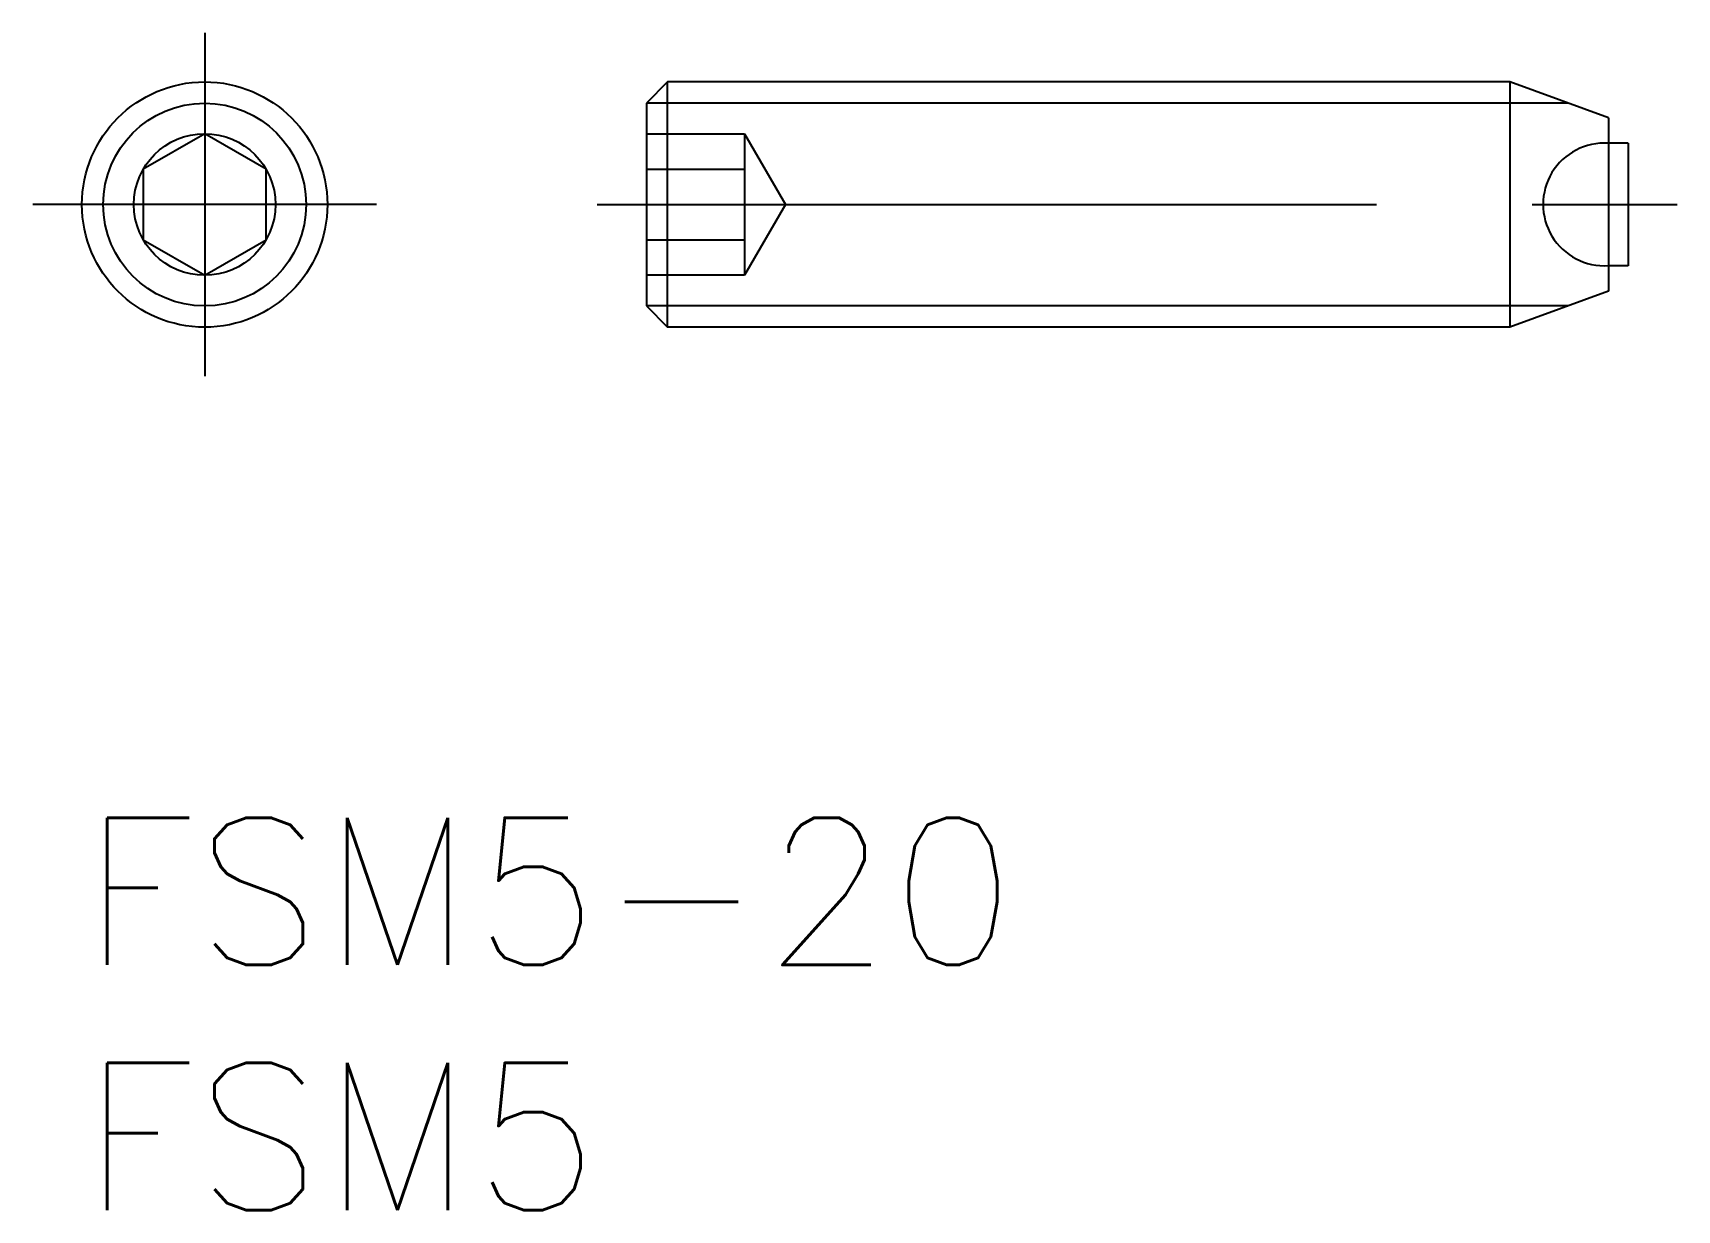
# Model space of a CAD drawing. Extents: x -1 to 32.5, y -8 to 16.
import ezdxf

# ---------------------------------------------------------------- set-up
doc = ezdxf.new("R2010")
doc.units = 0
doc.header["$LTSCALE"] = 0.5
doc.linetypes.add('CENTER', pattern=[50.8, 31.75, -6.35, 6.35, -6.35])
doc.linetypes.add('DASHED', pattern=[19.05, 12.7, -6.35])
for name, color, linetype in [('MSM_CENTER', 1, 'CENTER'), ('MSM_CONTINUOUS', 7, 'CONTINUOUS'), ('MSM_DASHED', 4, 'DASHED'), ('MSM_NARROW', 5, 'CONTINUOUS'), ('MSM_PART_NUMBER', 7, 'CONTINUOUS')]:
    doc.layers.add(name, color=color, linetype=linetype)
doc.styles.get("Standard").update_dxf_attribs({"font": 'txt.shx', "height": 3, "bigfont": 'bigfont.shx'})

# ---------------------------------------------------------------- blocks, each defined once
blk = doc.blocks.new('*U2')
at = {"layer": 'MSM_PART_NUMBER'}
blk.add_text('FSM5-20', height=3, dxfattribs=at).set_placement((0, -3))
blk = doc.blocks.new('*U3')
at = {"layer": 'MSM_PART_NUMBER'}
blk.add_text('FSM5', height=3, dxfattribs=at).set_placement((0, -8))

msp = doc.modelspace()

# ---------------------------------------------------------------- linework, layer by layer
at = {"layer": 'MSM_CENTER'}
for p, q in [((2.5, 16), (2.5, 9)), ((6, 12.5), (-1, 12.5)), ((10.498, 12.5), (32.498, 12.5))]:
    msp.add_line(p, q, dxfattribs=at)
at = {"layer": 'MSM_CONTINUOUS'}
for p, q in [((11.931, 15), (11.498, 14.567)), ((29.088, 15), (11.931, 15)), ((11.931, 10), (11.931, 15)), ((29.088, 15), (29.088, 10)), ((31.098, 14.268), (29.088, 15)), ((11.498, 14.567), (11.498, 10.433)), ((31.098, 14.268), (31.098, 10.732)), ((2.5, 13.943), (1.25, 13.222)), ((3.75, 13.222), (2.5, 13.943)), ((31.498, 13.75), (31.098, 13.75)), ((31.498, 13.75), (31.498, 11.25)), ((1.25, 13.222), (1.25, 11.778)), ((3.75, 11.778), (3.75, 13.222)), ((1.25, 11.778), (2.5, 11.057)), ((2.5, 11.057), (3.75, 11.778)), ((31.498, 11.25), (31.098, 11.25)), ((31.098, 10.732), (29.088, 10)), ((11.498, 10.433), (11.931, 10)), ((29.088, 10), (11.931, 10))]:
    msp.add_line(p, q, dxfattribs=at)
for radius in [2.5, 1.443]:
    msp.add_circle((2.5, 12.5), radius, dxfattribs=at)
at = {"layer": 'MSM_DASHED'}
for p, q in [((11.498, 13.943), (13.498, 13.943)), ((13.498, 13.943), (14.332, 12.5)), ((13.498, 13.943), (13.498, 11.057)), ((11.498, 13.222), (13.498, 13.222)), ((14.332, 12.5), (13.498, 11.057)), ((11.498, 11.778), (13.498, 11.778)), ((13.498, 11.057), (11.498, 11.057))]:
    msp.add_line(p, q, dxfattribs=at)
msp.add_arc((31.018, 12.503), 1.25, 86.337, 273.663, dxfattribs=at)
at = {"layer": 'MSM_NARROW'}
for p, q in [((30.277, 14.567), (11.498, 14.567)), ((30.277, 10.433), (11.498, 10.433))]:
    msp.add_line(p, q, dxfattribs=at)
msp.add_circle((2.5, 12.5), 2.067, dxfattribs=at)

# ---------------------------------------------------------------- block references
at = {"layer": 'MSM_CONTINUOUS'}
for name in ['*U2', '*U3']:
    msp.add_blockref(name, (0, 0), dxfattribs=at)

doc.saveas('drawing.dxf')
